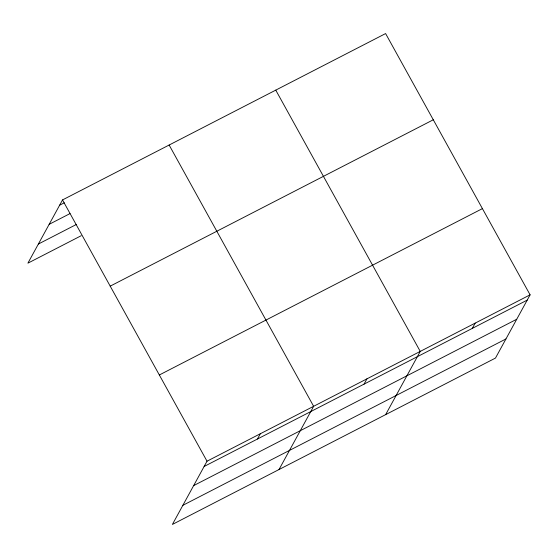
<?xml version="1.0" encoding="UTF-8"?>
<svg xmlns="http://www.w3.org/2000/svg" width="558" height="558" viewBox="0 0 558 558"><rect width="100%" height="100%" fill="white"/><g stroke="black" fill="none" stroke-linecap="round" stroke-linejoin="round"><path stroke-width="0.84" d="M530.1 294.84L207.018 461.201L172.394 524.436L495.476 358.076L530.1 294.84L385.606 33.564L62.524 199.924L27.9 263.16L81.21 235.713M257.433 439.034L260.328 433.754M279.014 469.536L313.638 406.301L169.137 145.024M364.053 384.134L366.941 378.854M385.634 414.643L420.251 351.401L275.757 90.124M472.284 328.404L475.179 323.124M59.629 205.204L64.268 202.819M49.16 224.33L70.022 213.588M38.369 244.034L76.23 224.539M110.205 286.142L433.287 119.782M159.337 374.976L482.419 208.615M204.123 466.481L527.205 300.12M193.654 485.606L516.736 319.246M182.871 505.311L505.953 338.95M62.524 199.924L207.018 461.201"/></g></svg>
